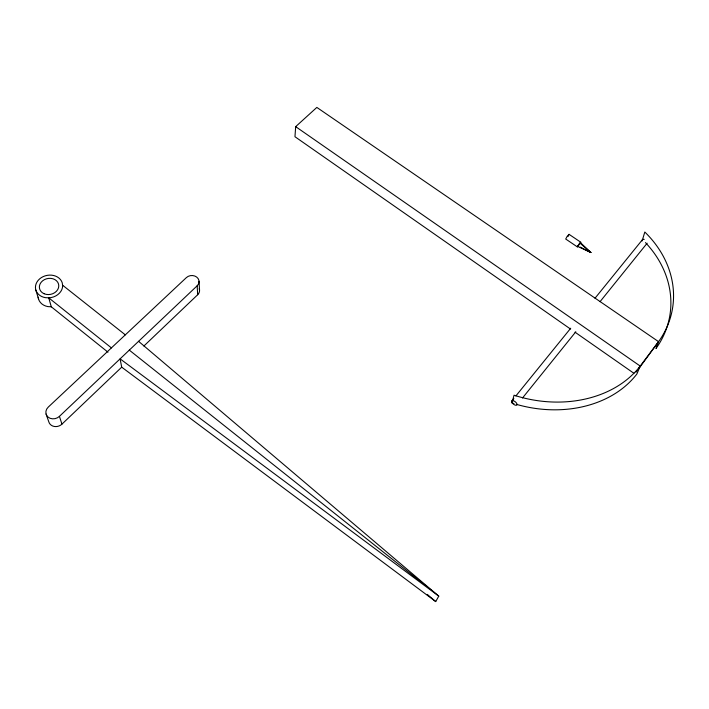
<?xml version="1.0" encoding="UTF-8"?>
<svg xmlns="http://www.w3.org/2000/svg" width="709" height="709" viewBox="0 0 709 709"><rect width="100%" height="100%" fill="white"/><g stroke="black" fill="none" stroke-linecap="round" stroke-linejoin="round"><path stroke-width="1.06" d="M645.465 242.593A109.408 91.434 10.1 0 1 655.993 348.509L658.564 341.658L316.843 107.413L295.68 126.645L294.962 136.722L570.479 329.02M577.932 246.528L577.356 246.892L565.702 239.022L567.253 236.212L569.079 234.351L580.751 242.212L580.325 243.222M569.079 234.351L568.919 234.901M577.356 246.892L580.751 242.212M642.522 239.607L644.809 232.02A110.56 92.055 9.9 0 1 658.564 341.658L639.385 367.882M658.564 341.658L640.2 366.066L636.904 373.971A110.693 86.985 14.4 0 1 516.888 404.484M577.525 246.351L580.574 242.753L590.872 252.519L577.525 246.351L579.802 242.983L590.872 252.519L580.237 247.095M129.304 350.122L438.765 596.136L120.096 358.851L121.709 367.165L435.725 601.587L438.765 596.136L138.583 341.33M567.962 236.54L568.352 235.929M636.026 372.181L637.214 370.435M638.41 368.689L640.2 366.066L295.68 126.645M522.498 397.997L575.814 331.785M600.044 301.688L647.131 243.222M511.73 401.064L513.812 398.493M515.895 395.923L570.718 328.223M595.011 298.232L642.203 239.961M46.085 414.074L48.815 421.864A7.976 6.913 -18.8 0 0 54.318 426.472A7.976 6.913 -18.8 0 0 61.958 424.124L121.709 367.165M143.883 346.027L197.687 294.731A7.196 6.133 -2.9 0 0 199.211 288.714M59.423 416.369L197.164 285.789A7.294 6.186 -2.7 0 0 196.685 277.068A7.294 6.186 -2.7 0 0 186.396 277.591L48.274 407.09A8.091 6.993 -18.4 0 0 48.115 417.131A8.091 6.993 -18.4 0 0 59.423 416.369L61.958 424.124M51.429 306.802L47.937 306.607A13.515 11.184 -11.8 0 1 38.189 297.16M586.325 249.453L590.872 252.519M575.017 332.184L633.926 373.297M62.596 285.213L125.325 334.852M111.419 347.889L48.744 297.842L51.287 306.793L107.99 352.187M427.297 594.408L435.725 601.587M35.849 290.052L38.561 299.083M197.164 285.789L197.687 294.731M199.052 281.305L199.548 290.282M642.079 240.98A2.96 1.835 35.9 0 1 644.224 239.385M640.2 366.066A111.8 87.384 14.2 0 1 514.034 395.214L511.995 402.987A110.693 86.985 14.4 0 0 513.945 403.607M48.886 297.851L45.349 297.647A13.701 11.282 -11.5 0 1 39.544 278.965A13.701 11.282 -11.5 0 1 62.232 282.802L62.667 285.718A13.701 11.282 -11.5 0 1 48.886 297.851M44.126 293.739A9.766 8.047 -11.5 0 0 58.776 285.913A9.766 8.047 -11.5 0 0 44.304 279.701A9.766 8.047 -11.5 0 0 44.126 293.739M512.013 402.57A3.253 1.498 38.6 0 0 516.693 405.158A3.253 1.498 38.6 0 0 514.335 401.161A3.253 1.498 38.6 0 0 512.013 402.57"/></g></svg>
